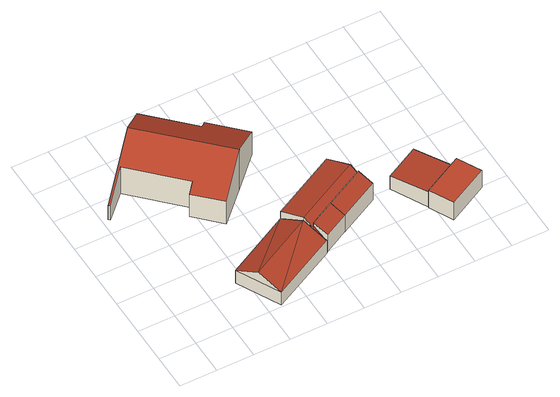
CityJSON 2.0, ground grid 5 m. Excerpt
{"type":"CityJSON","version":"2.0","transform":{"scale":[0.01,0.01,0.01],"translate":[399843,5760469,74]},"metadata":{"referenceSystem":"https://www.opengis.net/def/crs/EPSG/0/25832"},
"CityObjects":{
"building1":{"type":"Building","attributes":{"Gemeindeschluessel":"05515000","Geometrietyp2DReferenz":"3000","function":"31001_2740","roofType":"3100","measuredHeight":3.77},"geometry":[{"type":"Solid","lod":"2","boundaries":[[[[0,1,2,3]],[[4,5,1,0]],[[6,7,5,4]],[[3,2,7,6]],[[0,8,4]],[[6,9,3]],[[0,3,9]],[[9,8,0]],[[8,9,6]],[[6,4,8]],[[1,5,7,2]]]],"semantics":{"surfaces":[{"type":"WallSurface"},{"type":"RoofSurface"},{"type":"GroundSurface"}],"values":[[0,0,0,0,0,0,1,1,1,1,2]]}}]},
"building2":{"type":"Building","attributes":{"Gemeindeschluessel":"05515000","Geometrietyp2DReferenz":"3000","function":"31001_1000","roofType":"3100","measuredHeight":6.86},"address":[{"country":"Germany","locality":"Münster","thoroughfareNumber":"111","thoroughfareName":"Schonebecker Weg"}],"geometry":[{"type":"Solid","lod":"2","boundaries":[[[[10,11,12,13]],[[14,15,11,10]],[[16,17,15,14]],[[18,19,17,16]],[[20,21,19,18]],[[22,23,21,20]],[[24,25,23,22]],[[26,27,25,24]],[[28,29,27,26]],[[30,31,29,28]],[[32,33,31,30]],[[13,12,33,32]],[[26,24,22,20,18,28]],[[16,14,10,13,32,30,28,18]],[[11,15,17,19,21,23,25,27,29,31,33,12]]]],"semantics":{"surfaces":[{"type":"WallSurface"},{"type":"RoofSurface"},{"type":"GroundSurface"}],"values":[[0,0,0,0,0,0,0,0,0,0,0,0,1,1,2]]}}]},
"building3":{"type":"Building","attributes":{"Gemeindeschluessel":"05515000","Geometrietyp2DReferenz":"3000","function":"51009_1610","roofType":"2100","measuredHeight":3.81},"geometry":[{"type":"Solid","lod":"2","boundaries":[[[[34,35,36,37]],[[38,39,35,34]],[[40,41,39,38]],[[37,36,41,40]],[[38,34,37,40]],[[35,39,41,36]]]],"semantics":{"surfaces":[{"type":"WallSurface"},{"type":"RoofSurface"},{"type":"GroundSurface"}],"values":[[0,0,0,0,1,2]]}}]},
"building4":{"type":"Building","attributes":{"Gemeindeschluessel":"05515000","Geometrietyp2DReferenz":"3000","function":"31001_2460"},"children":["building4-1","building4-2"]},
"building4-1":{"type":"BuildingPart","attributes":{"roofType":"2100","measuredHeight":3.84},"parents":["building4"],"geometry":[{"type":"Solid","lod":"2","boundaries":[[[[37,42,43,44,45]],[[46,47,48,49,50]],[[45,44,47,46]],[[50,37,45,46]],[[43,48,47,44]],[[42,37,50,49]],[[48,43,42,49]]]],"semantics":{"surfaces":[{"type":"WallSurface"},{"type":"RoofSurface"},{"type":"GroundSurface"},{"type":"ClosureSurface"}],"values":[[0,0,0,1,2,0,3]]}}]},
"building4-2":{"type":"BuildingPart","attributes":{"roofType":"3100","measuredHeight":4.3},"parents":["building4"],"geometry":[{"type":"Solid","lod":"2","boundaries":[[[[51,52,53,54]],[[55,56,52,51]],[[57,58,56,55]],[[59,60,58,57]],[[61,62,60,59]],[[63,64,62,61]],[[49,48,64,63]],[[54,53,43,42]],[[61,59,57,63]],[[55,51,54,42,49,63,57]],[[52,56,58,60,62,64,48,43,53]],[[48,49,42,43]]]],"semantics":{"surfaces":[{"type":"WallSurface"},{"type":"RoofSurface"},{"type":"GroundSurface"},{"type":"ClosureSurface"}],"values":[[0,0,0,0,0,0,0,0,1,1,2,3]]}}]},
"building5":{"type":"Building","attributes":{"Gemeindeschluessel":"05515000","Geometrietyp2DReferenz":"3000","function":"51009_1611","roofType":"2100","measuredHeight":2.64},"geometry":[{"type":"Solid","lod":"2","boundaries":[[[[65,66,67,68]],[[69,70,66,65]],[[71,72,70,69]],[[68,67,72,71]],[[69,65,68,71]],[[66,70,72,67]]]],"semantics":{"surfaces":[{"type":"WallSurface"},{"type":"RoofSurface"},{"type":"GroundSurface"}],"values":[[0,0,0,0,1,2]]}}]},
"building6":{"type":"Building","attributes":{"Gemeindeschluessel":"05515000","Geometrietyp2DReferenz":"3000","function":"31001_2460","roofType":"9999","measuredHeight":3},"geometry":[{"type":"Solid","lod":"2","boundaries":[[[[73,74,75,76,77]],[[75,78,79,76]],[[74,80,78,75]],[[73,81,80,74]],[[77,82,81,73]],[[76,79,82,77]],[[78,80,81,82,79]]]],"semantics":{"surfaces":[{"type":"RoofSurface"},{"type":"WallSurface"},{"type":"GroundSurface"}],"values":[[0,1,1,1,1,1,2]]}}]}
},
"vertices":[
[1166,8,254],[1166,8,33],[2037,460,33],[2037,460,254],[868,583,254],[868,583,33],[1739,1035,254],[1739,1035,33],[1017,296,410],[1888,747,410],
[381,2460,536],[381,2460,71],[1005,1840,71],[1005,1840,536],[74,2151,315],[74,2151,71],[53,2172,315],[53,2172,71],[667,2790,758],[667,2790,71],[974,3099,536],[974,3099,71],[1533,2544,536],[1533,2544,71],[1623,2635,471],[1623,2635,71],[2032,2229,471],[2032,2229,71],[1635,1828,758],[1635,1828,71],[1227,1417,463],[1227,1417,71],[903,1738,463],[903,1738,71],
[2391,643,328],[2391,643,42],[2297,823,42],[2297,823,423],[2059,472,328],[2059,472,42],[1966,651,423],[1966,651,42],
[2297,823,373],[2297,823,39],[2391,643,39],[2391,643,329],[2925,921,329],[2925,921,39],[2832,1100,39],[2832,1100,372],[2832,1100,423],
[2059,472,204],[2059,472,39],[1966,651,39],[1966,651,373],[2037,460,204],[2037,460,39],[1891,742,469],[1891,742,39],[1739,1035,373],[1739,1035,39],[2627,1496,373],[2627,1496,39],[2779,1203,469],[2779,1203,39],
[3195,987,248],[3195,987,22],[3444,512,22],[3444,512,286],[3647,1223,248],[3647,1223,22],[3896,748,286],[3896,748,22],
[3984,794,313],[3896,748,313],[3444,512,313],[3609,195,313],[4149,477,313],[3444,512,13],[3609,195,13],[3896,748,13],[3984,794,13],[4149,477,13]
]}
